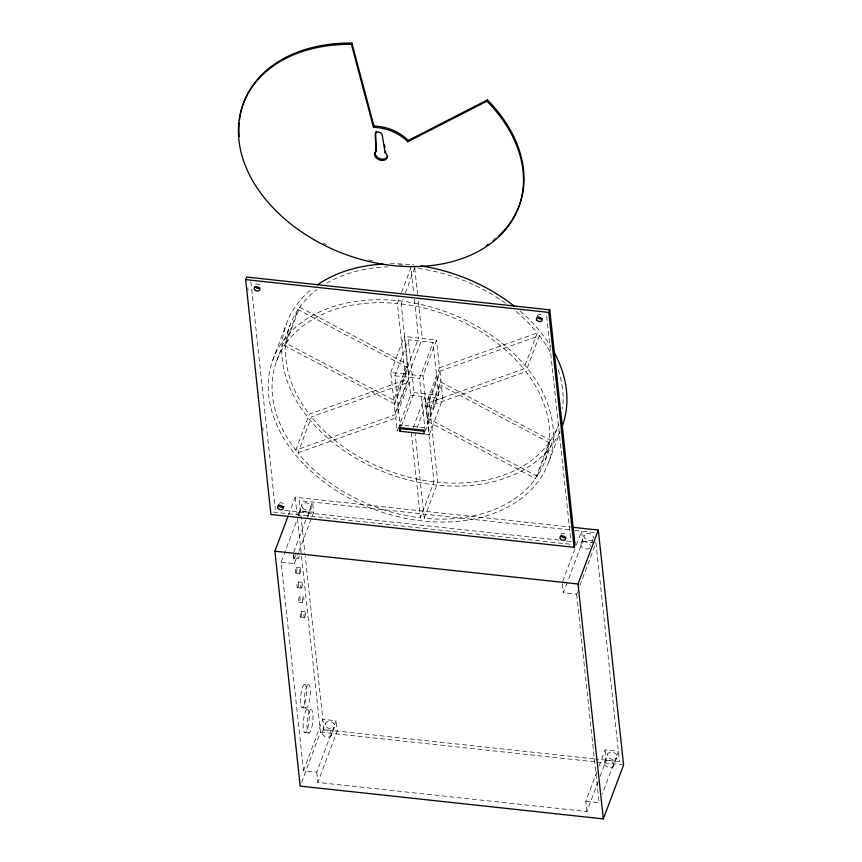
<?xml version="1.0" encoding="UTF-8"?>
<svg xmlns="http://www.w3.org/2000/svg" width="862" height="862" viewBox="0 0 862 862"><rect width="100%" height="100%" fill="white"/><g stroke="black" fill="none" stroke-linecap="round" stroke-linejoin="round"><path stroke-width="0.65" stroke-dasharray="4.31 3.23" d="M272.748 360.165L286.27 324.198M276.562 361.167L290.074 325.19M284.535 345.543L298.058 309.577L407.661 367.675L408.847 378.687L395.324 414.665L295.795 450.126L292.175 445.266A143.189 102.309 20.6 0 1 281.885 349.735L284.535 345.543L394.139 403.642L395.324 414.665M414.363 299.48L418.512 338.023L404.3 336.482L407.295 364.281L393.772 400.248L286.152 343.216L299.674 307.238L302.691 303.252A143.189 102.309 20.6 0 1 317.033 289.578M295.795 450.126L309.307 414.159L408.847 378.687M410.624 395.205L424.826 396.735L433.985 481.847L420.473 517.814L413.835 516.941A143.189 102.309 20.6 0 1 301.915 457.614L297.961 452.873L311.484 416.906L409.213 382.082L410.624 395.205L398.966 426.216M288.576 514.829L295.17 497.255L570.267 527.016M298.694 513.192L301.84 504.841M303.51 770.736L322.819 719.35L336.083 720.783L316.774 772.169L303.51 770.736L281.066 562.272L298.026 517.146M298.5 515.896L300.385 510.875L313.649 512.319L312.54 502.04L306.883 517.081M293.694 552.176L306.419 518.331M307.95 516.435L311.085 508.084M281.066 562.272L294.33 563.705L298.575 552.423M299.039 551.163L313.649 512.319M393.772 400.248L390.777 372.449L404.989 373.989L397.404 303.564L399.742 297.368M401.606 292.401L410.926 267.597L413.641 292.843M408.782 374.399L422.294 338.432L436.506 339.962L422.983 375.94L408.782 374.399L401.196 303.974L403.06 299.017M405.399 292.811L414.719 268.007L421.356 268.879A143.189 102.309 20.6 0 1 506.069 303.629M390.777 372.449L404.3 336.482M400.571 428.651L394.882 375.8L408.405 339.822L433.036 342.494L438.726 395.346L425.666 430.073M404.989 373.989L418.512 338.023M394.139 403.642L407.661 367.675M394.322 405.334L407.845 369.367M395.141 412.963L408.663 376.996M398.503 427.455L397.102 431.172L395.69 418.048L409.213 382.082M399.214 427.541L400.173 424.977L424.804 427.638M401.509 426.162L414.094 392.673L408.405 339.822M425.203 431.312L419.514 378.461L433.036 342.494M413.178 427.746L424.826 396.735M416.96 428.155L439.501 367.762L436.506 339.962M539.396 335.684L525.874 371.662L529.494 376.522A143.189 102.309 20.6 0 1 539.784 472.064L537.134 476.244L427.53 418.145L426.345 407.123L439.868 371.156L539.396 335.684L543.017 340.544A143.189 102.309 20.6 0 1 550.958 353.42M426.528 408.825L440.051 372.847M427.347 416.454L440.87 380.476M427.53 418.145L441.053 382.178L439.868 371.156M425.429 434.243L429.308 434.653L427.897 421.54L441.419 385.562L549.029 442.605L535.517 478.582L532.5 482.569A143.189 102.309 20.6 0 1 430.86 518.784L424.255 518.224L415.096 433.123M429.308 434.653L442.831 398.686L441.419 385.562M301.592 782.34L320.459 732.15L297.616 519.948M322.366 731.612L325.513 723.272M331.374 735.491A4.903 3.502 20.6 0 0 325.944 729.845A4.903 3.502 20.6 0 0 323.293 735.318A4.903 3.502 20.6 0 0 331.374 735.491L334.51 727.14A4.903 3.502 20.6 0 0 329.079 721.494A4.903 3.502 20.6 0 0 326.429 726.968A4.903 3.502 20.6 0 0 334.51 727.14M598.217 781.468L586.903 811.551L317.873 782.448L337.193 731.062L336.083 720.783M424.255 518.224L437.777 482.257L428.619 397.145L442.831 398.686M422.983 375.94L425.979 403.739L523.708 368.914L537.231 332.937L533.276 328.196A143.189 102.309 20.6 0 0 515.616 311.063M537.134 476.244L550.656 440.267L553.296 436.086A143.189 102.309 20.6 0 0 558.63 424.654L545.107 460.62M548.922 461.623L560.106 431.851M562.724 581.279L575.924 546.185M576.387 544.935L581.57 531.143L582.68 541.422L568.069 580.277M581.128 543.383L584.274 535.033M577.572 591.731L576.624 594.241L563.36 592.808L567.605 581.527M591.892 542.543L592.787 540.162M579.921 585.47L595.944 542.855L619.487 761.599L595.513 759.002M586.903 811.551L585.804 801.272L597.107 771.188M598.993 766.178L605.113 749.886L618.377 751.319L602.366 793.934M604.618 762.245L607.764 753.894M600.103 776.457L606.223 760.165L605.113 749.886M613.701 765.941A4.903 3.502 20.6 0 0 608.109 760.392A4.903 3.502 20.6 0 0 605.674 765.952A4.903 3.502 20.6 0 0 613.701 765.941L616.836 757.59A4.903 3.502 20.6 0 0 611.244 752.041A4.903 3.502 20.6 0 0 608.809 757.601A4.903 3.502 20.6 0 0 616.836 757.59M298.058 309.577L295.407 313.757A143.189 102.309 20.6 0 0 305.687 409.299L309.307 414.159M286.152 343.216L289.169 339.229A143.189 102.309 20.6 0 1 390.809 303.004L397.404 303.564M549.029 442.605L546.012 446.591A143.189 102.309 20.6 0 1 444.383 482.806L437.777 482.257M439.501 367.762L537.231 332.937M297.961 452.873L395.69 418.048M426.345 407.123L525.874 371.662M394.882 375.8L419.514 378.461M414.094 392.673L438.726 395.346M569.523 529.839L299.276 500.606L305.126 554.977M574.879 530.421L594.834 532.576M582.68 541.422L594.618 542.715M284.74 510.433L558.899 540.086M566.927 540.959L570.935 541.39L546.282 312.378M273.243 512.082L572.368 544.45M294.007 554.632A2.942 0.7 -83.8 0 0 294.298 558.361L298.08 558.77M296.496 567.185L300.288 567.595M295.871 573.036L299.664 573.446M297.993 581.882L301.775 582.292M297.541 587.701L301.323 588.11M299.75 596.579A2.942 0.7 -83.8 0 1 299.707 601.31A2.942 0.7 -83.8 0 1 298.586 600.534A2.942 0.7 -83.8 0 1 299.75 596.579L303.532 596.989A2.942 0.7 -83.8 0 1 303.489 601.719A2.942 0.7 -83.8 0 1 302.368 600.943A2.942 0.7 -83.8 0 1 303.532 596.989M298.942 602.366L302.734 602.775M301.15 611.244L304.943 611.654M300.698 617.063L304.48 617.472M304.889 684.32A11.766 2.791 -83.8 0 1 305.191 702.487A11.766 2.791 -83.8 0 1 300.482 701.194A11.766 2.791 -83.8 0 1 304.889 684.32L308.682 684.73A11.766 2.791 -83.8 0 1 308.984 702.896A11.766 2.791 -83.8 0 1 304.264 701.603A11.766 2.791 -83.8 0 1 308.682 684.73M302.153 707.68L305.945 708.09M307.583 709.275A11.766 2.791 -83.8 0 1 307.885 727.442A11.766 2.791 -83.8 0 1 303.165 726.149A11.766 2.791 -83.8 0 1 307.583 709.275L311.365 709.685A11.766 2.791 -83.8 0 1 311.667 727.851A11.766 2.791 -83.8 0 1 306.958 726.558A11.766 2.791 -83.8 0 1 311.365 709.685M594.177 758.862L323.929 729.618L305.277 556.313M320.459 732.15L595.545 761.911M596.881 762.051L622.256 764.799M304.836 732.635L308.628 733.045M585.804 801.272L599.068 802.705L576.624 594.241M401.196 303.974L407.834 304.846A143.189 102.309 20.6 0 1 519.754 364.173L523.708 368.914M433.985 481.847L427.358 480.964A143.189 102.309 20.6 0 1 315.438 421.647L311.484 416.906M299.674 307.238L407.295 364.281M441.053 382.178L550.656 440.267M427.897 421.54L535.517 478.582M562.39 583.811L563.36 592.808M414.719 268.007L417.574 294.578M418.296 301.226L422.294 338.432M411.314 432.713L420.473 517.814M295.17 497.255L297.045 514.603M293.36 554.708L294.33 563.705M316.774 772.169L317.873 782.448M250.874 281.734L275.377 509.42M247.771 287.725L248.062 290.397M262.856 427.864L263.147 430.526M403.039 265.076A147.079 105.089 20.6 0 1 399.235 264.828M372.416 260.852A147.079 105.089 20.6 0 1 368.591 259.979M326.526 244.83A147.079 105.089 20.6 0 1 323.002 243.062M559.934 431.765A147.111 105.11 20.6 0 1 357.558 459.274A147.111 105.11 20.6 0 1 311.742 289.082M390.217 263.772A147.111 105.11 20.6 0 1 414.202 265.011M520.142 311.031A147.111 105.11 20.6 0 1 550.753 346.427M326.612 283.21A143.189 102.309 20.6 0 1 387.598 266.832M558.188 369.938A143.189 102.309 20.6 0 1 562.509 408.696M560.947 534.666A2.942 2.101 20.6 0 1 563.511 533.33A2.942 2.101 20.6 0 1 566.431 535.259M279.277 503.225A2.942 2.101 20.6 0 1 282.327 503.074A2.942 2.101 20.6 0 1 284.298 505.304M255.734 284.482A2.942 2.101 20.6 0 1 258.783 284.331A2.942 2.101 20.6 0 1 260.755 286.561M537.403 315.923A2.942 2.101 20.6 0 1 539.968 314.587A2.942 2.101 20.6 0 1 542.888 316.516M295.354 554.719A2.942 0.7 -83.8 0 1 294.298 558.361M299.092 555.893A2.942 0.7 -83.8 0 1 297.993 558.738A2.942 0.7 -83.8 0 1 297.799 555.042M299.286 516.015A4.903 3.502 20.6 0 1 300.224 511.543A4.903 3.502 20.6 0 1 306.398 512.578A4.903 3.502 20.6 0 1 307.389 517.383M592.679 539.709A4.903 3.502 20.6 0 1 584.889 538.448A4.903 3.502 20.6 0 1 587.475 533.298A4.903 3.502 20.6 0 1 593.498 538.093M589.543 548.06A4.903 3.502 20.6 0 1 581.753 546.799A4.903 3.502 20.6 0 1 584.339 541.648A4.903 3.502 20.6 0 1 590.351 546.443M304.814 465.221A147.111 105.11 20.6 0 0 546.422 467.732A147.111 105.11 20.6 0 0 381.263 299.728A147.111 105.11 20.6 0 0 304.814 465.221M301.28 616.018A2.942 0.7 -83.8 0 0 301.334 611.266A2.942 0.7 -83.8 0 0 300.159 615.177A2.942 0.7 -83.8 0 0 301.28 616.018M298.112 586.645A2.942 0.7 -83.8 0 0 298.166 581.904A2.942 0.7 -83.8 0 0 297.002 585.826A2.942 0.7 -83.8 0 0 298.112 586.645M296.453 572.217A2.942 0.7 -83.8 0 0 296.668 567.304A2.942 0.7 -83.8 0 0 295.429 570.816A2.942 0.7 -83.8 0 0 296.453 572.217M300.245 572.627A2.942 0.7 -83.8 0 0 300.45 567.713A2.942 0.7 -83.8 0 0 299.222 571.226A2.942 0.7 -83.8 0 0 300.245 572.627M301.905 587.054A2.942 0.7 -83.8 0 0 301.959 582.313A2.942 0.7 -83.8 0 0 300.795 586.235A2.942 0.7 -83.8 0 0 301.905 587.054M305.062 616.427A2.942 0.7 -83.8 0 0 305.126 611.675A2.942 0.7 -83.8 0 0 303.952 615.587A2.942 0.7 -83.8 0 0 305.062 616.427M302.702 508.03A4.903 3.502 20.6 0 0 310.859 508.58A4.903 3.502 20.6 0 0 305.816 502.772A4.903 3.502 20.6 0 0 302.702 508.03"/><path stroke-width="1.29" d="M245.659 279.622L246.629 277.047L549.762 309.846L575.04 544.741L574.081 547.305L270.937 514.506L245.659 279.622L548.792 312.421L549.762 309.846M516.995 211.028A147.079 105.089 20.6 0 0 491.34 104L487.396 99.917L486.911 101.199L407.758 141.756A37.185 26.571 20.6 0 0 373.494 127.393L351.416 44.393L351.901 43.111L346.071 43.1A147.079 105.089 20.6 0 0 239.453 120.249M373.494 127.393L373.979 126.1L351.901 43.111M376.101 151.518L375.229 134.407A3.631 2.597 20.6 0 1 378.44 132.069A3.631 2.597 20.6 0 1 382.243 135.162L385.077 152.499A6.573 4.698 20.6 0 1 385.831 159.448A6.573 4.698 20.6 0 1 376.856 158.479A6.573 4.698 20.6 0 1 376.101 151.518L375.713 133.125A3.631 2.597 20.6 0 1 375.757 132.436M385.077 152.499L385.562 151.206M407.758 141.756L408.243 140.474L487.396 99.917M572.939 527.307L598.303 530.055L623.592 764.95L603.314 818.9L300.181 786.101L274.892 551.217L288.102 516.079M399.612 431.215L399.214 427.541L423.845 430.213L424.233 433.877L399.612 431.215L400.571 428.651L423.91 431.172M603.314 818.9L578.025 584.005L598.303 530.055M351.416 44.393L345.587 44.382A147.079 105.089 20.6 0 0 249.517 174.889A147.079 105.089 20.6 0 0 454.748 260.917A147.079 105.089 20.6 0 0 490.855 105.283L486.911 101.199M274.892 551.217L578.025 584.005M384.549 145.021L384.958 147.499M548.792 312.421L574.081 547.305M516.435 212.224A147.079 105.089 20.6 0 1 498.462 236.21M495.844 238.526A147.079 105.089 20.6 0 1 493.118 240.757M488.323 244.291A147.079 105.089 20.6 0 1 486.33 245.638M239.173 136.53A147.079 105.089 20.6 0 1 239.183 122.921M376.037 131.811A3.631 2.597 20.6 0 1 376.532 131.315M387.717 156.141A6.573 4.698 20.6 0 1 378.73 158.112A6.573 4.698 20.6 0 1 376.586 150.236M373.979 126.1A37.185 26.571 20.6 0 1 408.243 140.474M317.453 284.816A147.111 105.11 20.6 0 1 382.814 264.052M420.591 265.873A147.111 105.11 20.6 0 1 514.312 306.225M554.029 352.095A147.111 105.11 20.6 0 1 561.507 428.123M565.925 537.306A2.942 2.101 20.6 0 1 561.065 535.808M284.04 506.36A2.942 2.101 20.6 0 1 280.958 507.039A2.942 2.101 20.6 0 1 278.62 504.69M260.087 288.027A2.942 2.101 20.6 0 1 255.227 286.529M542.381 318.574A2.942 2.101 20.6 0 1 537.522 317.065M254.602 289.654A2.942 2.101 20.6 0 0 259.527 290.192A2.942 2.101 20.6 0 0 256.714 286.615A2.942 2.101 20.6 0 0 254.602 289.654M278.146 508.397A2.942 2.101 20.6 0 0 283.07 508.936A2.942 2.101 20.6 0 0 280.258 505.358A2.942 2.101 20.6 0 0 278.146 508.397M560.44 538.944A2.942 2.101 20.6 0 0 565.364 539.472A2.942 2.101 20.6 0 0 562.552 535.905A2.942 2.101 20.6 0 0 560.44 538.944M536.897 320.201A2.942 2.101 20.6 0 0 541.821 320.729A2.942 2.101 20.6 0 0 539.009 317.162A2.942 2.101 20.6 0 0 536.897 320.201"/></g></svg>
